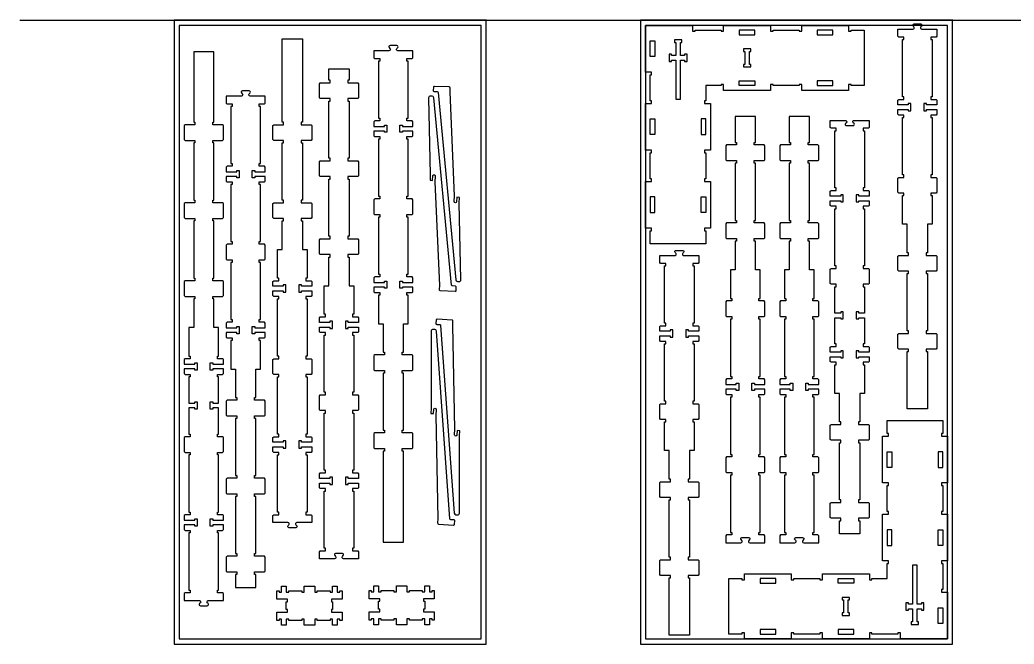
# Model space of a CAD drawing. Header units: inches. Extents: x -1745 to 48028, y -9858 to 20083.
# Drawn here: x 16695 to 20516, y 11554 to 13955 of the extents above; entities that cross this region are included whole.
import ezdxf

# ---------------------------------------------------------------- set-up
doc = ezdxf.new("R2010")
doc.units = ezdxf.units.IN
doc.header["$MEASUREMENT"] = 0
doc.header["$PDMODE"] = 34
doc.layers.add('TOP-CUT-OUTSIDE_24.500MM', color=7, linetype='Continuous', lineweight=25, true_color=0x00a2ff)

msp = doc.modelspace()

# ---------------------------------------------------------------- linework, layer by layer
msp.add_line((16694.6, 13953.7), (31034.3, 13953.7))
for points in [[(17287.1, 11553.7), (18487.1, 11553.7), (18487.1, 13953.7), (17287.1, 13953.7)], [(19079.6, 11553.7), (20279.6, 11553.7), (20279.6, 13953.7), (19079.6, 13953.7)], [(17307.1, 11573.7), (18467.1, 11573.7), (18467.1, 13933.7), (17307.1, 13933.7)], [(19331.6, 13701.7), (19331.6, 13643.7), (19326.6, 13643.7), (19326.6, 13633.7), (19349.6, 13633.7), (19349.6, 13453.7), (19326.6, 13453.7), (19326.6, 13443.7), (19331.6, 13443.7), (19331.6, 13343.7), (19326.6, 13343.7), (19326.6, 13333.7), (19349.6, 13333.7), (19349.6, 13153.7), (19326.6, 13153.7), (19326.6, 13143.7), (19331.6, 13143.7), (19331.6, 13093.7), (19117.6, 13093.7), (19117.6, 13143.7), (19122.6, 13143.7), (19122.6, 13153.7), (19099.6, 13153.7), (19099.6, 13333.7), (19122.6, 13333.7), (19122.6, 13343.7), (19117.6, 13343.7), (19117.6, 13443.7), (19122.6, 13443.7), (19122.6, 13453.7), (19099.6, 13453.7), (19099.6, 13633.7), (19122.6, 13633.7), (19122.6, 13643.7), (19117.6, 13643.7), (19117.6, 13743.7), (19122.6, 13743.7), (19122.6, 13753.7), (19099.6, 13753.7), (19099.6, 13933.7), (19279.6, 13933.7), (19279.6, 13910.7), (19289.6, 13910.7), (19289.6, 13915.7), (19389.6, 13915.7), (19389.6, 13910.7), (19399.6, 13910.7), (19399.6, 13933.7), (19579.6, 13933.7), (19579.6, 13910.7), (19589.6, 13910.7), (19589.6, 13915.7), (19689.6, 13915.7), (19689.6, 13910.7), (19699.6, 13910.7), (19699.6, 13933.7), (19879.6, 13933.7), (19879.6, 13910.7), (19889.6, 13910.7), (19889.6, 13915.7), (19939.6, 13915.7), (19939.6, 13701.7), (19889.6, 13701.7), (19889.6, 13706.7), (19879.6, 13706.7), (19879.6, 13683.7), (19699.6, 13683.7), (19699.6, 13706.7), (19689.6, 13706.7), (19689.6, 13701.7), (19589.6, 13701.7), (19589.6, 13706.7), (19579.6, 13706.7), (19579.6, 13683.7), (19399.6, 13683.7), (19399.6, 13706.7), (19389.6, 13706.7), (19389.6, 13701.7)], [(19099.6, 11573.7), (20259.6, 11573.7), (20259.6, 13933.7), (19099.6, 13933.7)], [(19189.6, 13794.7), (19199.6, 13794.7), (19199.6, 13799.7), (19215.6, 13799.7), (19215.6, 13649.7), (19233.6, 13649.7), (19233.6, 13799.7), (19249.6, 13799.7), (19249.6, 13794.7), (19259.6, 13794.7), (19259.6, 13822.7), (19249.6, 13822.7), (19249.6, 13817.7), (19233.6, 13817.7), (19233.6, 13867.7), (19238.6, 13867.7), (19238.6, 13877.7), (19210.6, 13877.7), (19210.6, 13867.7), (19215.6, 13867.7), (19215.6, 13817.7), (19199.6, 13817.7), (19199.6, 13822.7), (19189.6, 13822.7)], [(19503.6, 13773.7), (19503.6, 13783.7), (19498.6, 13783.7), (19498.6, 13833.7), (19503.6, 13833.7), (19503.6, 13843.7), (19475.6, 13843.7), (19475.6, 13833.7), (19480.6, 13833.7), (19480.6, 13783.7), (19475.6, 13783.7), (19475.6, 13773.7)], [(20027.6, 11805.7), (20027.6, 11863.7), (20032.6, 11863.7), (20032.6, 11873.7), (20009.6, 11873.7), (20009.6, 12053.7), (20032.6, 12053.7), (20032.6, 12063.7), (20027.6, 12063.7), (20027.6, 12163.7), (20032.6, 12163.7), (20032.6, 12173.7), (20009.6, 12173.7), (20009.6, 12353.7), (20032.6, 12353.7), (20032.6, 12363.7), (20027.6, 12363.7), (20027.6, 12413.7), (20241.6, 12413.7), (20241.6, 12363.7), (20236.6, 12363.7), (20236.6, 12353.7), (20259.6, 12353.7), (20259.6, 12173.7), (20236.6, 12173.7), (20236.6, 12163.7), (20241.6, 12163.7), (20241.6, 12063.7), (20236.6, 12063.7), (20236.6, 12053.7), (20259.6, 12053.7), (20259.6, 11873.7), (20236.6, 11873.7), (20236.6, 11863.7), (20241.6, 11863.7), (20241.6, 11763.7), (20236.6, 11763.7), (20236.6, 11753.7), (20259.6, 11753.7), (20259.6, 11573.7), (20079.6, 11573.7), (20079.6, 11596.7), (20069.6, 11596.7), (20069.6, 11591.7), (19969.6, 11591.7), (19969.6, 11596.7), (19959.6, 11596.7), (19959.6, 11573.7), (19779.6, 11573.7), (19779.6, 11596.7), (19769.6, 11596.7), (19769.6, 11591.7), (19669.6, 11591.7), (19669.6, 11596.7), (19659.6, 11596.7), (19659.6, 11573.7), (19479.6, 11573.7), (19479.6, 11596.7), (19469.6, 11596.7), (19469.6, 11591.7), (19419.6, 11591.7), (19419.6, 11805.7), (19469.6, 11805.7), (19469.6, 11800.7), (19479.6, 11800.7), (19479.6, 11823.7), (19659.6, 11823.7), (19659.6, 11800.7), (19669.6, 11800.7), (19669.6, 11805.7), (19769.6, 11805.7), (19769.6, 11800.7), (19779.6, 11800.7), (19779.6, 11823.7), (19959.6, 11823.7), (19959.6, 11800.7), (19969.6, 11800.7), (19969.6, 11805.7)], [(20169.6, 11712.7), (20159.6, 11712.7), (20159.6, 11707.7), (20143.6, 11707.7), (20143.6, 11857.7), (20125.6, 11857.7), (20125.6, 11707.7), (20109.6, 11707.7), (20109.6, 11712.7), (20099.6, 11712.7), (20099.6, 11684.7), (20109.6, 11684.7), (20109.6, 11689.7), (20125.6, 11689.7), (20125.6, 11639.7), (20120.6, 11639.7), (20120.6, 11629.7), (20148.6, 11629.7), (20148.6, 11639.7), (20143.6, 11639.7), (20143.6, 11689.7), (20159.6, 11689.7), (20159.6, 11684.7), (20169.6, 11684.7)], [(19855.6, 11733.7), (19855.6, 11723.7), (19860.6, 11723.7), (19860.6, 11673.7), (19855.6, 11673.7), (19855.6, 11663.7), (19883.6, 11663.7), (19883.6, 11673.7), (19878.6, 11673.7), (19878.6, 11723.7), (19883.6, 11723.7), (19883.6, 11733.7)]]:
    msp.add_lwpolyline(points, close=True)
at = {"color": 4}
for points in [[(19459.6, 13897.7), (19519.6, 13897.7), (19519.6, 13915.7), (19459.6, 13915.7)], [(19819.6, 13897.7), (19819.6, 13915.7), (19759.6, 13915.7), (19759.6, 13897.7)], [(19135.6, 13813.7), (19117.6, 13813.7), (19117.6, 13873.7), (19135.6, 13873.7)], [(19519.6, 13719.7), (19519.6, 13701.7), (19459.6, 13701.7), (19459.6, 13719.7)], [(19759.6, 13701.7), (19819.6, 13701.7), (19819.6, 13719.7), (19759.6, 13719.7)], [(19135.6, 13513.7), (19117.6, 13513.7), (19117.6, 13573.7), (19135.6, 13573.7)], [(19313.6, 13513.7), (19331.6, 13513.7), (19331.6, 13573.7), (19313.6, 13573.7)], [(19117.6, 13273.7), (19117.6, 13213.7), (19135.6, 13213.7), (19135.6, 13273.7)], [(19331.6, 13273.7), (19331.6, 13213.7), (19313.6, 13213.7), (19313.6, 13273.7)], [(20027.6, 12233.7), (20027.6, 12293.7), (20045.6, 12293.7), (20045.6, 12233.7)], [(20241.6, 12233.7), (20241.6, 12293.7), (20223.6, 12293.7), (20223.6, 12233.7)], [(20045.6, 11993.7), (20027.6, 11993.7), (20027.6, 11933.7), (20045.6, 11933.7)], [(20223.6, 11993.7), (20241.6, 11993.7), (20241.6, 11933.7), (20223.6, 11933.7)], [(19599.6, 11805.7), (19539.6, 11805.7), (19539.6, 11787.7), (19599.6, 11787.7)], [(19839.6, 11787.7), (19839.6, 11805.7), (19899.6, 11805.7), (19899.6, 11787.7)], [(20223.6, 11693.7), (20241.6, 11693.7), (20241.6, 11633.7), (20223.6, 11633.7)], [(19539.6, 11609.7), (19539.6, 11591.7), (19599.6, 11591.7), (19599.6, 11609.7)], [(19899.6, 11609.7), (19839.6, 11609.7), (19839.6, 11591.7), (19899.6, 11591.7)]]:
    msp.add_lwpolyline(points, close=True, dxfattribs=at)
for points in [[(20092.4, 13578.8), (20092.4, 13588.8), (20072.4, 13588.8), (20069.4, 13591.8), (20069.4, 13609.8), (20109.4, 13609.8), (20109.4, 13604.8), (20119.4, 13604.8), (20119.4, 13632.8), (20109.4, 13632.8), (20109.4, 13627.8), (20069.4, 13627.8), (20069.4, 13645.8), (20072.4, 13648.8), (20092.4, 13648.8), (20092.4, 13658.8), (20087.4, 13658.8), (20087.4, 13878.8), (20092.4, 13878.8), (20092.4, 13888.8), (20072.4, 13888.8), (20069.4, 13891.8), (20069.4, 13918.8), (20127.3, 13918.8, 0.668179), (20131, 13927.8), (20128.1, 13930.7, -0.668179), (20131.4, 13938.9), (20157.4, 13938.9, -0.668179), (20160.7, 13930.7), (20157.8, 13927.8, 0.668179), (20161.5, 13918.8), (20219.4, 13918.8), (20219.4, 13891.8), (20216.4, 13888.8), (20196.4, 13888.8), (20196.4, 13878.8), (20201.4, 13878.8), (20201.4, 13658.8), (20196.4, 13658.8), (20196.4, 13648.8), (20216.4, 13648.8), (20219.4, 13645.8), (20219.4, 13627.8), (20179.4, 13627.8), (20179.4, 13632.8), (20169.4, 13632.8), (20169.4, 13604.8), (20179.4, 13604.8), (20179.4, 13609.8), (20219.4, 13609.8), (20219.4, 13591.8), (20216.4, 13588.8), (20196.4, 13588.8), (20196.4, 13578.8), (20201.4, 13578.8), (20201.4, 13358.8), (20196.4, 13358.8), (20196.4, 13348.8), (20216.4, 13348.8), (20219.4, 13345.8), (20219.4, 13291.8), (20216.4, 13288.8), (20196.4, 13288.8), (20196.4, 13278.8), (20201.4, 13278.8), (20201.4, 13168.8), (20183.4, 13168.8), (20183.4, 13058.8), (20178.4, 13058.8), (20178.4, 13048.8), (20216.4, 13048.8), (20219.4, 13045.8), (20219.4, 12991.8), (20216.4, 12988.8), (20178.4, 12988.8), (20178.4, 12978.8), (20183.4, 12978.8), (20183.4, 12758.8), (20178.4, 12758.8), (20178.4, 12748.8), (20216.4, 12748.8), (20219.4, 12745.8), (20219.4, 12691.8), (20216.4, 12688.8), (20178.4, 12688.8), (20178.4, 12678.8), (20183.4, 12678.8), (20183.4, 12458.8), (20105.4, 12458.8), (20105.4, 12678.8), (20110.4, 12678.8), (20110.4, 12688.8), (20072.4, 12688.8), (20069.4, 12691.8), (20069.4, 12745.8), (20072.4, 12748.8), (20110.4, 12748.8), (20110.4, 12758.8), (20105.4, 12758.8), (20105.4, 12978.8), (20110.4, 12978.8), (20110.4, 12988.8), (20072.4, 12988.8), (20069.4, 12991.8), (20069.4, 13045.8), (20072.4, 13048.8), (20110.4, 13048.8), (20110.4, 13058.8), (20105.4, 13058.8), (20105.4, 13168.8), (20087.4, 13168.8), (20087.4, 13278.8), (20092.4, 13278.8), (20092.4, 13288.8), (20072.4, 13288.8), (20069.4, 13291.8), (20069.4, 13345.8), (20072.4, 13348.8), (20092.4, 13348.8), (20092.4, 13358.8), (20087.4, 13358.8), (20087.4, 13578.8)], [(17725.8, 12009.5), (17728.7, 12012.4, 0.668179), (17725, 12021.4), (17667.1, 12021.4), (17667.1, 12048.4), (17670.1, 12051.4), (17690.1, 12051.4), (17690.1, 12061.4), (17685.1, 12061.4), (17685.1, 12281.4), (17690.1, 12281.4), (17690.1, 12291.4), (17670.1, 12291.4), (17667.1, 12294.4), (17667.1, 12312.4), (17707.1, 12312.4), (17707.1, 12307.4), (17717.1, 12307.4), (17717.1, 12335.4), (17707.1, 12335.4), (17707.1, 12330.4), (17667.1, 12330.4), (17667.1, 12348.4), (17670.1, 12351.4), (17690.1, 12351.4), (17690.1, 12361.4), (17685.1, 12361.4), (17685.1, 12581.4), (17690.1, 12581.4), (17690.1, 12591.4), (17670.1, 12591.4), (17667.1, 12594.4), (17667.1, 12648.4), (17670.1, 12651.4), (17690.1, 12651.4), (17690.1, 12661.4), (17685.1, 12661.4), (17685.1, 12881.4), (17690.1, 12881.4), (17690.1, 12891.4), (17670.1, 12891.4), (17667.1, 12894.4), (17667.1, 12912.4), (17707.1, 12912.4), (17707.1, 12907.4), (17717.1, 12907.4), (17717.1, 12935.4), (17707.1, 12935.4), (17707.1, 12930.4), (17667.1, 12930.4), (17667.1, 12948.4), (17670.1, 12951.4), (17690.1, 12951.4), (17690.1, 12961.4), (17685.1, 12961.4), (17685.1, 13071.4), (17703.1, 13071.4), (17703.1, 13181.4), (17708.1, 13181.4), (17708.1, 13191.4), (17670.1, 13191.4), (17667.1, 13194.4), (17667.1, 13248.4), (17670.1, 13251.4), (17708.1, 13251.4), (17708.1, 13261.4), (17703.1, 13261.4), (17703.1, 13481.4), (17708.1, 13481.4), (17708.1, 13491.4), (17670.1, 13491.4), (17667.1, 13494.4), (17667.1, 13548.4), (17670.1, 13551.4), (17708.1, 13551.4), (17708.1, 13561.4), (17703.1, 13561.4), (17703.1, 13882.2), (17781.1, 13882.2), (17781.1, 13561.4), (17776.1, 13561.4), (17776.1, 13551.4), (17814.1, 13551.4), (17817.1, 13548.4), (17817.1, 13494.4), (17814.1, 13491.4), (17776.1, 13491.4), (17776.1, 13481.4), (17781.1, 13481.4), (17781.1, 13261.4), (17776.1, 13261.4), (17776.1, 13251.4), (17814.1, 13251.4), (17817.1, 13248.4), (17817.1, 13194.4), (17814.1, 13191.4), (17776.1, 13191.4), (17776.1, 13181.4), (17781.1, 13181.4), (17781.1, 13071.4), (17799.1, 13071.4), (17799.1, 12961.4), (17794.1, 12961.4), (17794.1, 12951.4), (17814.1, 12951.4), (17817.1, 12948.4), (17817.1, 12930.4), (17777.1, 12930.4), (17777.1, 12935.4), (17767.1, 12935.4), (17767.1, 12907.4), (17777.1, 12907.4), (17777.1, 12912.4), (17817.1, 12912.4), (17817.1, 12894.4), (17814.1, 12891.4), (17794.1, 12891.4), (17794.1, 12881.4), (17799.1, 12881.4), (17799.1, 12661.4), (17794.1, 12661.4), (17794.1, 12651.4), (17814.1, 12651.4), (17817.1, 12648.4), (17817.1, 12594.4), (17814.1, 12591.4), (17794.1, 12591.4), (17794.1, 12581.4), (17799.1, 12581.4), (17799.1, 12361.4), (17794.1, 12361.4), (17794.1, 12351.4), (17814.1, 12351.4), (17817.1, 12348.4), (17817.1, 12330.4), (17777.1, 12330.4), (17777.1, 12335.4), (17767.1, 12335.4), (17767.1, 12307.4), (17777.1, 12307.4), (17777.1, 12312.4), (17817.1, 12312.4), (17817.1, 12294.4), (17814.1, 12291.4), (17794.1, 12291.4), (17794.1, 12281.4), (17799.1, 12281.4), (17799.1, 12061.4), (17794.1, 12061.4), (17794.1, 12051.4), (17814.1, 12051.4), (17817.1, 12048.4), (17817.1, 12021.4), (17759.2, 12021.4, 0.668179), (17755.5, 12012.4), (17758.4, 12009.5, -0.668179), (17755.1, 12001.3), (17729.1, 12001.3, -0.668179)], [(18205.5, 13836.2), (18147.6, 13836.2, -0.668179), (18143.9, 13845.2), (18146.8, 13848.1, 0.668179), (18143.4, 13856.2), (18117.5, 13856.2, 0.668179), (18114.1, 13848.1), (18117.1, 13845.2, -0.668179), (18113.3, 13836.2), (18055.5, 13836.2), (18055.5, 13809.2), (18058.5, 13806.2), (18078.5, 13806.2), (18078.5, 13796.2), (18073.5, 13796.2), (18073.5, 13576.2), (18078.5, 13576.2), (18078.5, 13566.2), (18058.5, 13566.2), (18055.5, 13563.2), (18055.5, 13545.2), (18095.5, 13545.2), (18095.5, 13550.2), (18105.5, 13550.2), (18105.5, 13522.2), (18095.5, 13522.2), (18095.5, 13527.2), (18055.5, 13527.2), (18055.5, 13509.2), (18058.5, 13506.2), (18078.5, 13506.2), (18078.5, 13496.2), (18073.5, 13496.2), (18073.5, 13276.2), (18078.5, 13276.2), (18078.5, 13266.2), (18058.5, 13266.2), (18055.5, 13263.2), (18055.5, 13209.2), (18058.5, 13206.2), (18078.5, 13206.2), (18078.5, 13196.2), (18073.5, 13196.2), (18073.5, 12976.2), (18078.5, 12976.2), (18078.5, 12966.2), (18058.5, 12966.2), (18055.5, 12963.2), (18055.5, 12945.2), (18095.5, 12945.2), (18095.5, 12950.2), (18105.5, 12950.2), (18105.5, 12922.2), (18095.5, 12922.2), (18095.5, 12927.2), (18055.5, 12927.2), (18055.5, 12909.2), (18058.5, 12906.2), (18078.5, 12906.2), (18078.5, 12896.2), (18073.5, 12896.2), (18073.5, 12786.2), (18091.5, 12786.2), (18091.5, 12676.2), (18096.5, 12676.2), (18096.5, 12666.2), (18058.5, 12666.2), (18055.5, 12663.2), (18055.5, 12609.2), (18058.5, 12606.2), (18096.5, 12606.2), (18096.5, 12596.2), (18091.5, 12596.2), (18091.5, 12376.2), (18096.5, 12376.2), (18096.5, 12366.2), (18058.5, 12366.2), (18055.5, 12363.2), (18055.5, 12309.2), (18058.5, 12306.2), (18096.5, 12306.2), (18096.5, 12296.2), (18091.5, 12296.2), (18091.5, 11946.2), (18169.5, 11946.2), (18169.5, 12296.2), (18164.5, 12296.2), (18164.5, 12306.2), (18202.5, 12306.2), (18205.5, 12309.2), (18205.5, 12363.2), (18202.5, 12366.2), (18164.5, 12366.2), (18164.5, 12376.2), (18169.5, 12376.2), (18169.5, 12596.2), (18164.5, 12596.2), (18164.5, 12606.2), (18202.5, 12606.2), (18205.5, 12609.2), (18205.5, 12663.2), (18202.5, 12666.2), (18164.5, 12666.2), (18164.5, 12676.2), (18169.5, 12676.2), (18169.5, 12786.2), (18187.5, 12786.2), (18187.5, 12896.2), (18182.5, 12896.2), (18182.5, 12906.2), (18202.5, 12906.2), (18205.5, 12909.2), (18205.5, 12927.2), (18165.5, 12927.2), (18165.5, 12922.2), (18155.5, 12922.2), (18155.5, 12950.2), (18165.5, 12950.2), (18165.5, 12945.2), (18205.5, 12945.2), (18205.5, 12963.2), (18202.5, 12966.2), (18182.5, 12966.2), (18182.5, 12976.2), (18187.5, 12976.2), (18187.5, 13196.2), (18182.5, 13196.2), (18182.5, 13206.2), (18202.5, 13206.2), (18205.5, 13209.2), (18205.5, 13263.2), (18202.5, 13266.2), (18182.5, 13266.2), (18182.5, 13276.2), (18187.5, 13276.2), (18187.5, 13496.2), (18182.5, 13496.2), (18182.5, 13506.2), (18202.5, 13506.2), (18205.5, 13509.2), (18205.5, 13527.2), (18165.5, 13527.2), (18165.5, 13522.2), (18155.5, 13522.2), (18155.5, 13550.2), (18165.5, 13550.2), (18165.5, 13545.2), (18205.5, 13545.2), (18205.5, 13563.2), (18202.5, 13566.2), (18182.5, 13566.2), (18182.5, 13576.2), (18187.5, 13576.2), (18187.5, 13796.2), (18182.5, 13796.2), (18182.5, 13806.2), (18202.5, 13806.2), (18205.5, 13809.2)], [(17349.6, 12061.3), (17349.6, 12051.3), (17329.6, 12051.3), (17326.6, 12048.3), (17326.6, 12030.3), (17366.6, 12030.3), (17366.6, 12035.3), (17376.6, 12035.3), (17376.6, 12007.3), (17366.6, 12007.3), (17366.6, 12012.3), (17326.6, 12012.3), (17326.6, 11994.3), (17329.6, 11991.3), (17349.6, 11991.3), (17349.6, 11981.3), (17344.6, 11981.3), (17344.6, 11761.3), (17349.6, 11761.3), (17349.6, 11751.3), (17329.6, 11751.3), (17326.6, 11748.3), (17326.6, 11721.3), (17384.5, 11721.3, -0.668179), (17388.2, 11712.3), (17385.2, 11709.4, 0.668179), (17388.6, 11701.3), (17414.6, 11701.3, 0.668179), (17417.9, 11709.4), (17415, 11712.3, -0.668179), (17418.7, 11721.3), (17476.6, 11721.3), (17476.6, 11748.3), (17473.6, 11751.3), (17453.6, 11751.3), (17453.6, 11761.3), (17458.6, 11761.3), (17458.6, 11981.3), (17453.6, 11981.3), (17453.6, 11991.3), (17473.6, 11991.3), (17476.6, 11994.3), (17476.6, 12012.3), (17436.6, 12012.3), (17436.6, 12007.3), (17426.6, 12007.3), (17426.6, 12035.3), (17436.6, 12035.3), (17436.6, 12030.3), (17476.6, 12030.3), (17476.6, 12048.3), (17473.6, 12051.3), (17453.6, 12051.3), (17453.6, 12061.3), (17458.6, 12061.3), (17458.6, 12162.3), (17458.6, 12180.3), (17458.6, 12281.3), (17453.6, 12281.3), (17453.6, 12291.3), (17473.6, 12291.3), (17476.6, 12294.3), (17476.6, 12348.3), (17473.6, 12351.3), (17453.6, 12351.3), (17453.6, 12361.3), (17458.6, 12361.3), (17458.6, 12462.3), (17436.6, 12462.3), (17436.6, 12457.3), (17426.6, 12457.3), (17426.6, 12485.3), (17436.6, 12485.3), (17436.6, 12480.3), (17458.6, 12480.3), (17458.6, 12581.3), (17453.6, 12581.3), (17453.6, 12591.3), (17473.6, 12591.3), (17476.6, 12594.3), (17476.6, 12612.3), (17436.6, 12612.3), (17436.6, 12607.3), (17426.6, 12607.3), (17426.6, 12635.3), (17436.6, 12635.3), (17436.6, 12630.3), (17476.6, 12630.3), (17476.6, 12648.3), (17473.6, 12651.3), (17453.6, 12651.3), (17453.6, 12661.3), (17458.6, 12661.3), (17458.6, 12771.3), (17440.6, 12771.3), (17440.6, 12881.3), (17435.6, 12881.3), (17435.6, 12891.3), (17473.6, 12891.3), (17476.6, 12894.3), (17476.6, 12948.3), (17473.6, 12951.3), (17435.6, 12951.3), (17435.6, 12961.3), (17440.6, 12961.3), (17440.6, 13181.3), (17435.6, 13181.3), (17435.6, 13191.3), (17473.6, 13191.3), (17476.6, 13194.3), (17476.6, 13248.3), (17473.6, 13251.3), (17435.6, 13251.3), (17435.6, 13261.3), (17440.6, 13261.3), (17440.6, 13481.3), (17435.6, 13481.3), (17435.6, 13491.3), (17473.6, 13491.3), (17476.6, 13494.3), (17476.6, 13548.3), (17473.6, 13551.3), (17435.6, 13551.3), (17435.6, 13561.3), (17440.6, 13561.3), (17440.6, 13831.3), (17362.6, 13831.3), (17362.6, 13561.3), (17367.6, 13561.3), (17367.6, 13551.3), (17329.6, 13551.3), (17326.6, 13548.3), (17326.6, 13494.3), (17329.6, 13491.3), (17367.6, 13491.3), (17367.6, 13481.3), (17362.6, 13481.3), (17362.6, 13261.3), (17367.6, 13261.3), (17367.6, 13251.3), (17329.6, 13251.3), (17326.6, 13248.3), (17326.6, 13194.3), (17329.6, 13191.3), (17367.6, 13191.3), (17367.6, 13181.3), (17362.6, 13181.3), (17362.6, 12961.3), (17367.6, 12961.3), (17367.6, 12951.3), (17329.6, 12951.3), (17326.6, 12948.3), (17326.6, 12894.3), (17329.6, 12891.3), (17367.6, 12891.3), (17367.6, 12881.3), (17362.6, 12881.3), (17362.6, 12771.3), (17344.6, 12771.3), (17344.6, 12661.3), (17349.6, 12661.3), (17349.6, 12651.3), (17329.6, 12651.3), (17326.6, 12648.3), (17326.6, 12630.3), (17366.6, 12630.3), (17366.6, 12635.3), (17376.6, 12635.3), (17376.6, 12607.3), (17366.6, 12607.3), (17366.6, 12612.3), (17326.6, 12612.3), (17326.6, 12594.3), (17329.6, 12591.3), (17349.6, 12591.3), (17349.6, 12581.3), (17344.6, 12581.3), (17344.6, 12480.3), (17366.6, 12480.3), (17366.6, 12485.3), (17376.6, 12485.3), (17376.6, 12457.3), (17366.6, 12457.3), (17366.6, 12462.3), (17344.6, 12462.3), (17344.6, 12361.3), (17349.6, 12361.3), (17349.6, 12351.3), (17329.6, 12351.3), (17326.6, 12348.3), (17326.6, 12294.3), (17329.6, 12291.3), (17349.6, 12291.3), (17349.6, 12281.3), (17344.6, 12281.3), (17344.6, 12180.3), (17344.6, 12162.3), (17344.6, 12061.3)], [(17955.3, 13712.3), (17993.3, 13712.3), (17996.3, 13709.3), (17996.3, 13655.3), (17993.3, 13652.3), (17955.3, 13652.3), (17955.3, 13642.3), (17960.3, 13642.3), (17960.3, 13422.3), (17955.3, 13422.3), (17955.3, 13412.3), (17993.3, 13412.3), (17996.3, 13409.3), (17996.3, 13355.3), (17993.3, 13352.3), (17955.3, 13352.3), (17955.3, 13342.3), (17960.3, 13342.3), (17960.3, 13122.3), (17955.3, 13122.3), (17955.3, 13112.3), (17993.3, 13112.3), (17996.3, 13109.3), (17996.3, 13055.3), (17993.3, 13052.3), (17955.3, 13052.3), (17955.3, 13042.3), (17960.3, 13042.3), (17960.3, 12932.3), (17978.3, 12932.3), (17978.3, 12822.3), (17973.3, 12822.3), (17973.3, 12812.3), (17993.3, 12812.3), (17996.3, 12809.3), (17996.3, 12791.3), (17956.3, 12791.3), (17956.3, 12796.3), (17946.3, 12796.3), (17946.3, 12768.3), (17956.3, 12768.3), (17956.3, 12773.3), (17996.3, 12773.3), (17996.3, 12755.3), (17993.3, 12752.3), (17973.3, 12752.3), (17973.3, 12742.3), (17978.3, 12742.3), (17978.3, 12522.3), (17973.3, 12522.3), (17973.3, 12512.3), (17993.3, 12512.3), (17996.3, 12509.3), (17996.3, 12455.3), (17993.3, 12452.3), (17973.3, 12452.3), (17973.3, 12442.3), (17978.3, 12442.3), (17978.3, 12222.3), (17973.3, 12222.3), (17973.3, 12212.3), (17993.3, 12212.3), (17996.3, 12209.3), (17996.3, 12191.3), (17956.3, 12191.3), (17956.3, 12196.3), (17946.3, 12196.3), (17946.3, 12168.3), (17956.3, 12168.3), (17956.3, 12173.3), (17996.3, 12173.3), (17996.3, 12155.3), (17993.3, 12152.3), (17973.3, 12152.3), (17973.3, 12142.3), (17978.3, 12142.3), (17978.3, 11922.3), (17973.3, 11922.3), (17973.3, 11912.3), (17993.3, 11912.3), (17996.3, 11909.3), (17996.3, 11882.3), (17938.4, 11882.3, -0.668179), (17934.7, 11891.3), (17937.7, 11894.3, 0.668179), (17934.3, 11902.4), (17908.3, 11902.4, 0.668179), (17905, 11894.3), (17907.9, 11891.3, -0.668179), (17904.2, 11882.3), (17846.3, 11882.3), (17846.3, 11909.3), (17849.3, 11912.3), (17869.3, 11912.3), (17869.3, 11922.3), (17864.3, 11922.3), (17864.3, 12142.3), (17869.3, 12142.3), (17869.3, 12152.3), (17849.3, 12152.3), (17846.3, 12155.3), (17846.3, 12173.3), (17886.3, 12173.3), (17886.3, 12168.3), (17896.3, 12168.3), (17896.3, 12196.3), (17886.3, 12196.3), (17886.3, 12191.3), (17846.3, 12191.3), (17846.3, 12209.3), (17849.3, 12212.3), (17869.3, 12212.3), (17869.3, 12222.3), (17864.3, 12222.3), (17864.3, 12442.3), (17869.3, 12442.3), (17869.3, 12452.3), (17849.3, 12452.3), (17846.3, 12455.3), (17846.3, 12509.3), (17849.3, 12512.3), (17869.3, 12512.3), (17869.3, 12522.3), (17864.3, 12522.3), (17864.3, 12742.3), (17869.3, 12742.3), (17869.3, 12752.3), (17849.3, 12752.3), (17846.3, 12755.3), (17846.3, 12773.3), (17886.3, 12773.3), (17886.3, 12768.3), (17896.3, 12768.3), (17896.3, 12796.3), (17886.3, 12796.3), (17886.3, 12791.3), (17846.3, 12791.3), (17846.3, 12809.3), (17849.3, 12812.3), (17869.3, 12812.3), (17869.3, 12822.3), (17864.3, 12822.3), (17864.3, 12932.3), (17882.3, 12932.3), (17882.3, 13042.3), (17887.3, 13042.3), (17887.3, 13052.3), (17849.3, 13052.3), (17846.3, 13055.3), (17846.3, 13109.3), (17849.3, 13112.3), (17887.3, 13112.3), (17887.3, 13122.3), (17882.3, 13122.3), (17882.3, 13342.3), (17887.3, 13342.3), (17887.3, 13352.3), (17849.3, 13352.3), (17846.3, 13355.3), (17846.3, 13409.3), (17849.3, 13412.3), (17887.3, 13412.3), (17887.3, 13422.3), (17882.3, 13422.3), (17882.3, 13642.3), (17887.3, 13642.3), (17887.3, 13652.3), (17849.3, 13652.3), (17846.3, 13655.3), (17846.3, 13709.3), (17849.3, 13712.3), (17887.3, 13712.3), (17887.3, 13722.3), (17882.3, 13722.3), (17882.3, 13766.3), (17960.3, 13766.3), (17960.3, 13722.3), (17955.3, 13722.3)], [(17510.9, 12791.7), (17490.9, 12791.7), (17487.9, 12788.7), (17487.9, 12770.7), (17527.9, 12770.7), (17527.9, 12775.7), (17537.9, 12775.7), (17537.9, 12747.7), (17527.9, 12747.7), (17527.9, 12752.7), (17487.9, 12752.7), (17487.9, 12734.7), (17490.9, 12731.7), (17510.9, 12731.7), (17510.9, 12721.7), (17505.9, 12721.7), (17505.9, 12611.7), (17523.9, 12611.7), (17523.9, 12501.7), (17528.9, 12501.7), (17528.9, 12491.7), (17490.9, 12491.7), (17487.9, 12488.7), (17487.9, 12434.7), (17490.9, 12431.7), (17528.9, 12431.7), (17528.9, 12421.7), (17523.9, 12421.7), (17523.9, 12201.7), (17528.9, 12201.7), (17528.9, 12191.7), (17490.9, 12191.7), (17487.9, 12188.7), (17487.9, 12134.7), (17490.9, 12131.7), (17528.9, 12131.7), (17528.9, 12121.7), (17523.9, 12121.7), (17523.9, 11901.7), (17528.9, 11901.7), (17528.9, 11891.7), (17490.9, 11891.7), (17487.9, 11888.7), (17487.9, 11834.7), (17490.9, 11831.7), (17528.9, 11831.7), (17528.9, 11821.7), (17523.9, 11821.7), (17523.9, 11771.7), (17601.9, 11771.7), (17601.9, 11821.7), (17596.9, 11821.7), (17596.9, 11831.7), (17634.9, 11831.7), (17637.9, 11834.7), (17637.9, 11888.7), (17634.9, 11891.7), (17596.9, 11891.7), (17596.9, 11901.7), (17601.9, 11901.7), (17601.9, 12121.7), (17596.9, 12121.7), (17596.9, 12131.7), (17634.9, 12131.7), (17637.9, 12134.7), (17637.9, 12188.7), (17634.9, 12191.7), (17596.9, 12191.7), (17596.9, 12201.7), (17601.9, 12201.7), (17601.9, 12421.7), (17596.9, 12421.7), (17596.9, 12431.7), (17634.9, 12431.7), (17637.9, 12434.7), (17637.9, 12488.7), (17634.9, 12491.7), (17596.9, 12491.7), (17596.9, 12501.7), (17601.9, 12501.7), (17601.9, 12611.7), (17619.9, 12611.7), (17619.9, 12721.7), (17614.9, 12721.7), (17614.9, 12731.7), (17634.9, 12731.7), (17637.9, 12734.7), (17637.9, 12752.7), (17597.9, 12752.7), (17597.9, 12747.7), (17587.9, 12747.7), (17587.9, 12775.7), (17597.9, 12775.7), (17597.9, 12770.7), (17637.9, 12770.7), (17637.9, 12788.7), (17634.9, 12791.7), (17614.9, 12791.7), (17614.9, 12801.7), (17619.9, 12801.7), (17619.9, 13021.7), (17614.9, 13021.7), (17614.9, 13031.7), (17634.9, 13031.7), (17637.9, 13034.7), (17637.9, 13088.7), (17634.9, 13091.7), (17614.9, 13091.7), (17614.9, 13101.7), (17619.9, 13101.7), (17619.9, 13321.7), (17614.9, 13321.7), (17614.9, 13331.7), (17634.9, 13331.7), (17637.9, 13334.7), (17637.9, 13352.7), (17597.9, 13352.7), (17597.9, 13347.7), (17587.9, 13347.7), (17587.9, 13375.7), (17597.9, 13375.7), (17597.9, 13370.7), (17637.9, 13370.7), (17637.9, 13388.7), (17634.9, 13391.7), (17614.9, 13391.7), (17614.9, 13401.7), (17619.9, 13401.7), (17619.9, 13621.7), (17614.9, 13621.7), (17614.9, 13631.7), (17634.9, 13631.7), (17637.9, 13634.7), (17637.9, 13661.7), (17580, 13661.7, -0.668179), (17576.3, 13670.7), (17579.3, 13673.6, 0.668179), (17575.9, 13681.8), (17549.9, 13681.8, 0.668179), (17546.6, 13673.6), (17549.5, 13670.7, -0.668179), (17545.8, 13661.7), (17487.9, 13661.7), (17487.9, 13634.7), (17490.9, 13631.7), (17510.9, 13631.7), (17510.9, 13621.7), (17505.9, 13621.7), (17505.9, 13401.7), (17510.9, 13401.7), (17510.9, 13391.7), (17490.9, 13391.7), (17487.9, 13388.7), (17487.9, 13370.7), (17527.9, 13370.7), (17527.9, 13375.7), (17537.9, 13375.7), (17537.9, 13347.7), (17527.9, 13347.7), (17527.9, 13352.7), (17487.9, 13352.7), (17487.9, 13334.7), (17490.9, 13331.7), (17510.9, 13331.7), (17510.9, 13321.7), (17505.9, 13321.7), (17505.9, 13101.7), (17510.9, 13101.7), (17510.9, 13091.7), (17490.9, 13091.7), (17487.9, 13088.7), (17487.9, 13034.7), (17490.9, 13031.7), (17510.9, 13031.7), (17510.9, 13021.7), (17505.9, 13021.7), (17505.9, 12801.7), (17510.9, 12801.7)], [(19410.8, 13473.7), (19407.8, 13470.7), (19407.8, 13416.7), (19410.8, 13413.7), (19448.8, 13413.7), (19448.8, 13403.7), (19443.8, 13403.7), (19443.8, 13183.7), (19448.8, 13183.7), (19448.8, 13173.7), (19410.8, 13173.7), (19407.8, 13170.7), (19407.8, 13116.7), (19410.8, 13113.7), (19448.8, 13113.7), (19448.8, 13103.7), (19443.8, 13103.7), (19443.8, 12993.7), (19425.8, 12993.7), (19425.8, 12883.7), (19430.8, 12883.7), (19430.8, 12873.7), (19410.8, 12873.7), (19407.8, 12870.7), (19407.8, 12816.7), (19410.8, 12813.7), (19430.8, 12813.7), (19430.8, 12803.7), (19425.8, 12803.7), (19425.8, 12583.7), (19430.8, 12583.7), (19430.8, 12573.7), (19410.8, 12573.7), (19407.8, 12570.7), (19407.8, 12552.7), (19447.8, 12552.7), (19447.8, 12557.7), (19457.8, 12557.7), (19457.8, 12529.7), (19447.8, 12529.7), (19447.8, 12534.7), (19407.8, 12534.7), (19407.8, 12516.7), (19410.8, 12513.7), (19430.8, 12513.7), (19430.8, 12503.7), (19425.8, 12503.7), (19425.8, 12283.7), (19430.8, 12283.7), (19430.8, 12273.7), (19410.8, 12273.7), (19407.8, 12270.7), (19407.8, 12216.7), (19410.8, 12213.7), (19430.8, 12213.7), (19430.8, 12203.7), (19425.8, 12203.7), (19425.8, 11983.7), (19430.8, 11983.7), (19430.8, 11973.7), (19410.8, 11973.7), (19407.8, 11970.7), (19407.8, 11943.7), (19465.7, 11943.7, 0.668179), (19469.4, 11952.7), (19466.4, 11955.6, -0.668179), (19469.8, 11963.7), (19495.8, 11963.7, -0.668179), (19499.1, 11955.6), (19496.2, 11952.7, 0.668179), (19499.9, 11943.7), (19557.8, 11943.7), (19557.8, 11970.7), (19554.8, 11973.7), (19534.8, 11973.7), (19534.8, 11983.7), (19539.8, 11983.7), (19539.8, 12203.7), (19534.8, 12203.7), (19534.8, 12213.7), (19554.8, 12213.7), (19557.8, 12216.7), (19557.8, 12270.7), (19554.8, 12273.7), (19534.8, 12273.7), (19534.8, 12283.7), (19539.8, 12283.7), (19539.8, 12503.7), (19534.8, 12503.7), (19534.8, 12513.7), (19554.8, 12513.7), (19557.8, 12516.7), (19557.8, 12534.7), (19517.8, 12534.7), (19517.8, 12529.7), (19507.8, 12529.7), (19507.8, 12557.7), (19517.8, 12557.7), (19517.8, 12552.7), (19557.8, 12552.7), (19557.8, 12570.7), (19554.8, 12573.7), (19534.8, 12573.7), (19534.8, 12583.7), (19539.8, 12583.7), (19539.8, 12803.7), (19534.8, 12803.7), (19534.8, 12813.7), (19554.8, 12813.7), (19557.8, 12816.7), (19557.8, 12870.7), (19554.8, 12873.7), (19534.8, 12873.7), (19534.8, 12883.7), (19539.8, 12883.7), (19539.8, 12993.7), (19521.8, 12993.7), (19521.8, 13103.7), (19516.8, 13103.7), (19516.8, 13113.7), (19554.8, 13113.7), (19557.8, 13116.7), (19557.8, 13170.7), (19554.8, 13173.7), (19516.8, 13173.7), (19516.8, 13183.7), (19521.8, 13183.7), (19521.8, 13403.7), (19516.8, 13403.7), (19516.8, 13413.7), (19554.8, 13413.7), (19557.8, 13416.7), (19557.8, 13470.7), (19554.8, 13473.7), (19516.8, 13473.7), (19516.8, 13483.7), (19521.8, 13483.7), (19521.8, 13583.7), (19443.8, 13583.7), (19443.8, 13483.7), (19448.8, 13483.7), (19448.8, 13473.7)], [(19656, 13473.7), (19618, 13473.7), (19615, 13470.7), (19615, 13416.7), (19618, 13413.7), (19656, 13413.7), (19656, 13403.7), (19651, 13403.7), (19651, 13183.7), (19656, 13183.7), (19656, 13173.7), (19618, 13173.7), (19615, 13170.7), (19615, 13116.7), (19618, 13113.7), (19656, 13113.7), (19656, 13103.7), (19651, 13103.7), (19651, 12993.7), (19633, 12993.7), (19633, 12883.7), (19638, 12883.7), (19638, 12873.7), (19618, 12873.7), (19615, 12870.7), (19615, 12816.7), (19618, 12813.7), (19638, 12813.7), (19638, 12803.7), (19633, 12803.7), (19633, 12583.7), (19638, 12583.7), (19638, 12573.7), (19618, 12573.7), (19615, 12570.7), (19615, 12552.7), (19655, 12552.7), (19655, 12557.7), (19665, 12557.7), (19665, 12529.7), (19655, 12529.7), (19655, 12534.7), (19615, 12534.7), (19615, 12516.7), (19618, 12513.7), (19638, 12513.7), (19638, 12503.7), (19633, 12503.7), (19633, 12283.7), (19638, 12283.7), (19638, 12273.7), (19618, 12273.7), (19615, 12270.7), (19615, 12216.7), (19618, 12213.7), (19638, 12213.7), (19638, 12203.7), (19633, 12203.7), (19633, 11983.7), (19638, 11983.7), (19638, 11973.7), (19618, 11973.7), (19615, 11970.7), (19615, 11943.7), (19672.9, 11943.7, 0.668179), (19676.6, 11952.7), (19673.7, 11955.6, -0.668179), (19677.1, 11963.7), (19703, 11963.7, -0.668179), (19706.4, 11955.6), (19703.5, 11952.7, 0.668179), (19707.2, 11943.7), (19765, 11943.7), (19765, 11970.7), (19762, 11973.7), (19742, 11973.7), (19742, 11983.7), (19747, 11983.7), (19747, 12203.7), (19742, 12203.7), (19742, 12213.7), (19762, 12213.7), (19765, 12216.7), (19765, 12270.7), (19762, 12273.7), (19742, 12273.7), (19742, 12283.7), (19747, 12283.7), (19747, 12503.7), (19742, 12503.7), (19742, 12513.7), (19762, 12513.7), (19765, 12516.7), (19765, 12534.7), (19725, 12534.7), (19725, 12529.7), (19715, 12529.7), (19715, 12557.7), (19725, 12557.7), (19725, 12552.7), (19765, 12552.7), (19765, 12570.7), (19762, 12573.7), (19742, 12573.7), (19742, 12583.7), (19747, 12583.7), (19747, 12803.7), (19742, 12803.7), (19742, 12813.7), (19762, 12813.7), (19765, 12816.7), (19765, 12870.7), (19762, 12873.7), (19742, 12873.7), (19742, 12883.7), (19747, 12883.7), (19747, 12993.7), (19729, 12993.7), (19729, 13103.7), (19724, 13103.7), (19724, 13113.7), (19762, 13113.7), (19765, 13116.7), (19765, 13170.7), (19762, 13173.7), (19724, 13173.7), (19724, 13183.7), (19729, 13183.7), (19729, 13403.7), (19724, 13403.7), (19724, 13413.7), (19762, 13413.7), (19765, 13416.7), (19765, 13470.7), (19762, 13473.7), (19724, 13473.7), (19724, 13483.7), (19729, 13483.7), (19729, 13583.7), (19651, 13583.7), (19651, 13483.7), (19656, 13483.7)], [(19849.4, 12659.3), (19849.4, 12654.3), (19859.4, 12654.3), (19859.4, 12682.3), (19849.4, 12682.3), (19849.4, 12677.3), (19809.4, 12677.3), (19809.4, 12695.3), (19812.4, 12698.3), (19832.4, 12698.3), (19832.4, 12708.3), (19827.4, 12708.3), (19827.4, 12809.3), (19849.4, 12809.3), (19849.4, 12804.3), (19859.4, 12804.3), (19859.4, 12832.3), (19849.4, 12832.3), (19849.4, 12827.3), (19827.4, 12827.3), (19827.4, 12928.3), (19832.4, 12928.3), (19832.4, 12938.3), (19812.4, 12938.3), (19809.4, 12941.3), (19809.4, 12995.3), (19812.4, 12998.3), (19832.4, 12998.3), (19832.4, 13008.3), (19827.4, 13008.3), (19827.4, 13228.3), (19832.4, 13228.3), (19832.4, 13238.3), (19812.4, 13238.3), (19809.4, 13241.3), (19809.4, 13259.3), (19849.4, 13259.3), (19849.4, 13254.3), (19859.4, 13254.3), (19859.4, 13282.3), (19849.4, 13282.3), (19849.4, 13277.3), (19809.4, 13277.3), (19809.4, 13295.3), (19812.4, 13298.3), (19832.4, 13298.3), (19832.4, 13308.3), (19827.4, 13308.3), (19827.4, 13528.3), (19832.4, 13528.3), (19832.4, 13538.3), (19812.4, 13538.3), (19809.4, 13541.3), (19809.4, 13568.3), (19867.2, 13568.3, -0.668179), (19871, 13559.3), (19868, 13556.3, 0.668179), (19871.4, 13548.2), (19897.3, 13548.2, 0.668179), (19900.7, 13556.3), (19897.8, 13559.3, -0.668179), (19901.5, 13568.3), (19959.4, 13568.3), (19959.4, 13541.3), (19956.4, 13538.3), (19936.4, 13538.3), (19936.4, 13528.3), (19941.4, 13528.3), (19941.4, 13308.3), (19936.4, 13308.3), (19936.4, 13298.3), (19956.4, 13298.3), (19959.4, 13295.3), (19959.4, 13277.3), (19919.4, 13277.3), (19919.4, 13282.3), (19909.4, 13282.3), (19909.4, 13254.3), (19919.4, 13254.3), (19919.4, 13259.3), (19959.4, 13259.3), (19959.4, 13241.3), (19956.4, 13238.3), (19936.4, 13238.3), (19936.4, 13228.3), (19941.4, 13228.3), (19941.4, 13008.3), (19936.4, 13008.3), (19936.4, 12998.3), (19956.4, 12998.3), (19959.4, 12995.3), (19959.4, 12941.3), (19956.4, 12938.3), (19936.4, 12938.3), (19936.4, 12928.3), (19941.4, 12928.3), (19941.4, 12827.3), (19919.4, 12827.3), (19919.4, 12832.3), (19909.4, 12832.3), (19909.4, 12804.3), (19919.4, 12804.3), (19919.4, 12809.3), (19941.4, 12809.3), (19941.4, 12708.3), (19936.4, 12708.3), (19936.4, 12698.3), (19956.4, 12698.3), (19959.4, 12695.3), (19959.4, 12677.3), (19919.4, 12677.3), (19919.4, 12682.3), (19909.4, 12682.3), (19909.4, 12654.3), (19919.4, 12654.3), (19919.4, 12659.3), (19959.4, 12659.3), (19959.4, 12641.3), (19956.4, 12638.3), (19936.4, 12638.3), (19936.4, 12628.3), (19941.4, 12628.3), (19941.4, 12518.3), (19923.4, 12518.3), (19923.4, 12408.3), (19918.4, 12408.3), (19918.4, 12398.3), (19956.4, 12398.3), (19959.4, 12395.3), (19959.4, 12341.3), (19956.4, 12338.3), (19918.4, 12338.3), (19918.4, 12328.3), (19923.4, 12328.3), (19923.4, 12108.3), (19918.4, 12108.3), (19918.4, 12098.3), (19956.4, 12098.3), (19959.4, 12095.3), (19959.4, 12041.3), (19956.4, 12038.3), (19918.4, 12038.3), (19918.4, 12028.3), (19923.4, 12028.3), (19923.4, 11978.3), (19845.4, 11978.3), (19845.4, 12028.3), (19850.4, 12028.3), (19850.4, 12038.3), (19812.4, 12038.3), (19809.4, 12041.3), (19809.4, 12095.3), (19812.4, 12098.3), (19850.4, 12098.3), (19850.4, 12108.3), (19845.4, 12108.3), (19845.4, 12328.3), (19850.4, 12328.3), (19850.4, 12338.3), (19812.4, 12338.3), (19809.4, 12341.3), (19809.4, 12395.3), (19812.4, 12398.3), (19850.4, 12398.3), (19850.4, 12408.3), (19845.4, 12408.3), (19845.4, 12518.3), (19827.4, 12518.3), (19827.4, 12628.3), (19832.4, 12628.3), (19832.4, 12638.3), (19812.4, 12638.3), (19809.4, 12641.3), (19809.4, 12659.3)], [(19157.3, 12718.1), (19154.3, 12721.1), (19154.3, 12739.1), (19194.3, 12739.1), (19194.3, 12734.1), (19204.3, 12734.1), (19204.3, 12762.1), (19194.3, 12762.1), (19194.3, 12757.1), (19154.3, 12757.1), (19154.3, 12775.1), (19157.3, 12778.1), (19177.3, 12778.1), (19177.3, 12788.1), (19172.3, 12788.1), (19172.3, 13008.1), (19177.3, 13008.1), (19177.3, 13018.1), (19157.3, 13018.1), (19154.3, 13021.1), (19154.3, 13048.1), (19212.2, 13048.1, 0.668179), (19215.9, 13057.1), (19213, 13060, -0.668179), (19216.4, 13068.2), (19242.3, 13068.2, -0.668179), (19245.7, 13060), (19242.8, 13057.1, 0.668179), (19246.5, 13048.1), (19304.3, 13048.1), (19304.3, 13021.1), (19301.3, 13018.1), (19281.3, 13018.1), (19281.3, 13008.1), (19286.3, 13008.1), (19286.3, 12788.1), (19281.3, 12788.1), (19281.3, 12778.1), (19301.3, 12778.1), (19304.3, 12775.1), (19304.3, 12757.1), (19264.3, 12757.1), (19264.3, 12762.1), (19254.3, 12762.1), (19254.3, 12734.1), (19264.3, 12734.1), (19264.3, 12739.1), (19304.3, 12739.1), (19304.3, 12721.1), (19301.3, 12718.1), (19281.3, 12718.1), (19281.3, 12708.1), (19286.3, 12708.1), (19286.3, 12488.1), (19281.3, 12488.1), (19281.3, 12478.1), (19301.3, 12478.1), (19304.3, 12475.1), (19304.3, 12421.1), (19301.3, 12418.1), (19281.3, 12418.1), (19281.3, 12408.1), (19286.3, 12408.1), (19286.3, 12298.1), (19268.3, 12298.1), (19268.3, 12188.1), (19263.3, 12188.1), (19263.3, 12178.1), (19301.3, 12178.1), (19304.3, 12175.1), (19304.3, 12121.1), (19301.3, 12118.1), (19263.3, 12118.1), (19263.3, 12108.1), (19268.3, 12108.1), (19268.3, 11888.1), (19263.3, 11888.1), (19263.3, 11878.1), (19301.3, 11878.1), (19304.3, 11875.1), (19304.3, 11821.1), (19301.3, 11818.1), (19263.3, 11818.1), (19263.3, 11808.1), (19268.3, 11808.1), (19268.3, 11588.1), (19190.3, 11588.1), (19190.3, 11808.1), (19195.3, 11808.1), (19195.3, 11818.1), (19157.3, 11818.1), (19154.3, 11821.1), (19154.3, 11875.1), (19157.3, 11878.1), (19195.3, 11878.1), (19195.3, 11888.1), (19190.3, 11888.1), (19190.3, 12108.1), (19195.3, 12108.1), (19195.3, 12118.1), (19157.3, 12118.1), (19154.3, 12121.1), (19154.3, 12175.1), (19157.3, 12178.1), (19195.3, 12178.1), (19195.3, 12188.1), (19190.3, 12188.1), (19190.3, 12298.1), (19172.3, 12298.1), (19172.3, 12408.1), (19177.3, 12408.1), (19177.3, 12418.1), (19157.3, 12418.1), (19154.3, 12421.1), (19154.3, 12475.1), (19157.3, 12478.1), (19177.3, 12478.1), (19177.3, 12488.1), (19172.3, 12488.1), (19172.3, 12708.1), (19177.3, 12708.1), (19177.3, 12718.1)]]:
    msp.add_lwpolyline(points, format="xyb", close=True)
for points in [[(17718.7, 11686.5), (17718.7, 11716.5), (17723.7, 11716.5), (17723.7, 11726.5), (17682.7, 11726.5), (17682.7, 11758.5), (17690.7, 11758.5), (17690.7, 11753.5), (17700.7, 11753.5), (17700.7, 11776.5), (17718.7, 11776.5), (17718.7, 11753.5), (17728.7, 11753.5), (17728.7, 11758.5), (17777.7, 11758.5), (17777.7, 11753.5), (17787.7, 11753.5), (17787.7, 11776.5), (17827.7, 11776.5), (17827.7, 11753.5), (17837.7, 11753.5), (17837.7, 11758.5), (17886.7, 11758.5), (17886.7, 11753.5), (17896.7, 11753.5), (17896.7, 11776.5), (17914.7, 11776.5), (17914.7, 11753.5), (17924.7, 11753.5), (17924.7, 11758.5), (17932.7, 11758.5), (17932.7, 11726.5), (17891.7, 11726.5), (17891.7, 11716.5), (17896.7, 11716.5), (17896.7, 11686.5), (17891.7, 11686.5), (17891.7, 11676.5), (17932.7, 11676.5), (17932.7, 11644.5), (17924.7, 11644.5), (17924.7, 11649.5), (17914.7, 11649.5), (17914.7, 11626.5), (17896.7, 11626.5), (17896.7, 11649.5), (17886.7, 11649.5), (17886.7, 11644.5), (17837.7, 11644.5), (17837.7, 11649.5), (17827.7, 11649.5), (17827.7, 11626.5), (17787.7, 11626.5), (17787.7, 11649.5), (17777.7, 11649.5), (17777.7, 11644.5), (17728.7, 11644.5), (17728.7, 11649.5), (17718.7, 11649.5), (17718.7, 11626.5), (17700.7, 11626.5), (17700.7, 11649.5), (17690.7, 11649.5), (17690.7, 11644.5), (17682.7, 11644.5), (17682.7, 11676.5), (17723.7, 11676.5), (17723.7, 11686.5), (17718.7, 11686.5)], [(18073.1, 11688.5), (18073.1, 11718.5), (18078.1, 11718.5), (18078.1, 11728.5), (18037.1, 11728.5), (18037.1, 11760.5), (18045.1, 11760.5), (18045.1, 11755.5), (18055.1, 11755.5), (18055.1, 11778.5), (18073.1, 11778.5), (18073.1, 11755.5), (18083.1, 11755.5), (18083.1, 11760.5), (18132.1, 11760.5), (18132.1, 11755.5), (18142.1, 11755.5), (18142.1, 11778.5), (18182.1, 11778.5), (18182.1, 11755.5), (18192.1, 11755.5), (18192.1, 11760.5), (18241.1, 11760.5), (18241.1, 11755.5), (18251.1, 11755.5), (18251.1, 11778.5), (18269.1, 11778.5), (18269.1, 11755.5), (18279.1, 11755.5), (18279.1, 11760.5), (18287.1, 11760.5), (18287.1, 11728.5), (18246.1, 11728.5), (18246.1, 11718.5), (18251.1, 11718.5), (18251.1, 11688.5), (18246.1, 11688.5), (18246.1, 11678.5), (18287.1, 11678.5), (18287.1, 11646.5), (18279.1, 11646.5), (18279.1, 11651.5), (18269.1, 11651.5), (18269.1, 11628.5), (18251.1, 11628.5), (18251.1, 11651.5), (18241.1, 11651.5), (18241.1, 11646.5), (18192.1, 11646.5), (18192.1, 11651.5), (18182.1, 11651.5), (18182.1, 11628.5), (18142.1, 11628.5), (18142.1, 11651.5), (18132.1, 11651.5), (18132.1, 11646.5), (18083.1, 11646.5), (18083.1, 11651.5), (18073.1, 11651.5), (18073.1, 11628.5), (18055.1, 11628.5), (18055.1, 11651.5), (18045.1, 11651.5), (18045.1, 11646.5), (18037.1, 11646.5), (18037.1, 11678.5), (18078.1, 11678.5), (18078.1, 11688.5), (18073.1, 11688.5)]]:
    msp.add_lwpolyline(points)
for p in [(18487.1, 13953.7), (20279.6, 13953.7)]:
    msp.add_point(p)
at = {"layer": 'TOP-CUT-OUTSIDE_24.500MM'}
for points in [[(18297.9, 13678.6, -0.374382), (18301.7, 13675), (18369.6, 12954.8, 0.374382), (18376.2, 12948.5), (18382.3, 12948.2, 0.433568), (18389.6, 12955.3), (18383.2, 13251), (18384.1, 13271.9), (18374.2, 13272.4), (18373.4, 13255.4, -1), (18364.3, 13255.8), (18365.3, 13277.8), (18348, 13676.4), (18348.7, 13692.4, 0.414214), (18344.9, 13696.6), (18287.9, 13699.1, 0.414214), (18283.8, 13695.3), (18283.2, 13683.3, 0.414214), (18287.1, 13679.1)], [(18371.9, 12926.6, 0.414214), (18368, 12930.8), (18357.2, 12931.3, -0.374382), (18353.4, 12934.9), (18285.5, 13655.1, 0.374382), (18278.9, 13661.4), (18272.8, 13661.7, 0.433568), (18265.5, 13654.6), (18271.9, 13358.9), (18271, 13338), (18280.9, 13337.5), (18281.7, 13354.5, -1), (18290.8, 13354.1), (18289.8, 13332.1), (18307.1, 12933.5), (18306.4, 12917.5, 0.414214), (18310.2, 12913.3), (18367.2, 12910.8, 0.414214), (18371.3, 12914.7)], [(18297.3, 12783.5), (18308.2, 12782.8, -0.374382), (18311.9, 12779.1), (18364.2, 12057.6, 0.374382), (18370.7, 12051.2), (18376.8, 12050.8, 0.433568), (18384.2, 12057.7), (18384.2, 12353.4), (18385.6, 12374.4), (18375.6, 12375), (18374.5, 12358.1, -1), (18365.4, 12358.7), (18366.9, 12380.6), (18358.2, 12779.5), (18359.3, 12795.5, 0.414214), (18355.5, 12799.7), (18298.7, 12803.5, 0.414214), (18294.4, 12799.8), (18293.6, 12787.8, 0.414214)], [(18362.3, 12031.7), (18351.4, 12032.4, -0.374382), (18347.7, 12036.1), (18295.5, 12757.6, 0.374382), (18288.9, 12764), (18282.8, 12764.4, 0.433568), (18275.4, 12757.5), (18275.4, 12461.8), (18274, 12440.8), (18284, 12440.2), (18285.1, 12457.1, -1), (18294.2, 12456.5), (18292.8, 12434.6), (18301.4, 12035.7), (18300.3, 12019.7, 0.414214), (18304.1, 12015.4), (18361, 12011.7, 0.414214), (18365.2, 12015.4), (18366, 12027.4, 0.414214)]]:
    msp.add_lwpolyline(points, format="xyb", close=True, dxfattribs=at)

doc.saveas('drawing.dxf')
